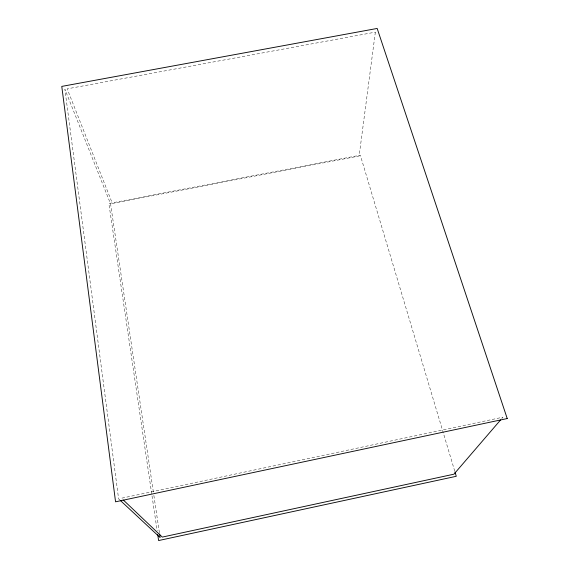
<?xml version="1.0" encoding="UTF-8"?>
<svg xmlns="http://www.w3.org/2000/svg" width="569" height="569" viewBox="0 0 569 569"><rect width="100%" height="100%" fill="white"/><g stroke="black" fill="none" stroke-linecap="round" stroke-linejoin="round"><path stroke-width="0.43" stroke-dasharray="2.85 2.13" d="M501.801 418.521L502.96 417.184L121.46 498.231L122.74 499.44M119.903 500.044L118.601 498.835L64.894 89.269L110.55 203.809L153.346 491.886M454.745 471.182L360.312 155.166L108.857 203.51L157.179 530.898M153.865 495.4L159.476 533.167M375.348 32.156L359.131 156.006L112.385 203.453L67.192 88.849L375.348 32.156"/><path stroke-width="0.85" d="M500.649 419.865L453.934 474.19L162.3 537.086L123.373 500.051M120.55 500.649L160.124 537.556L159.605 534.042M455.001 472.035L456.274 476.296L158.609 540.55L157.698 534.405M507.228 418.549L115.557 501.815L61.772 86.403L377.176 28.45L507.228 418.549"/></g></svg>
